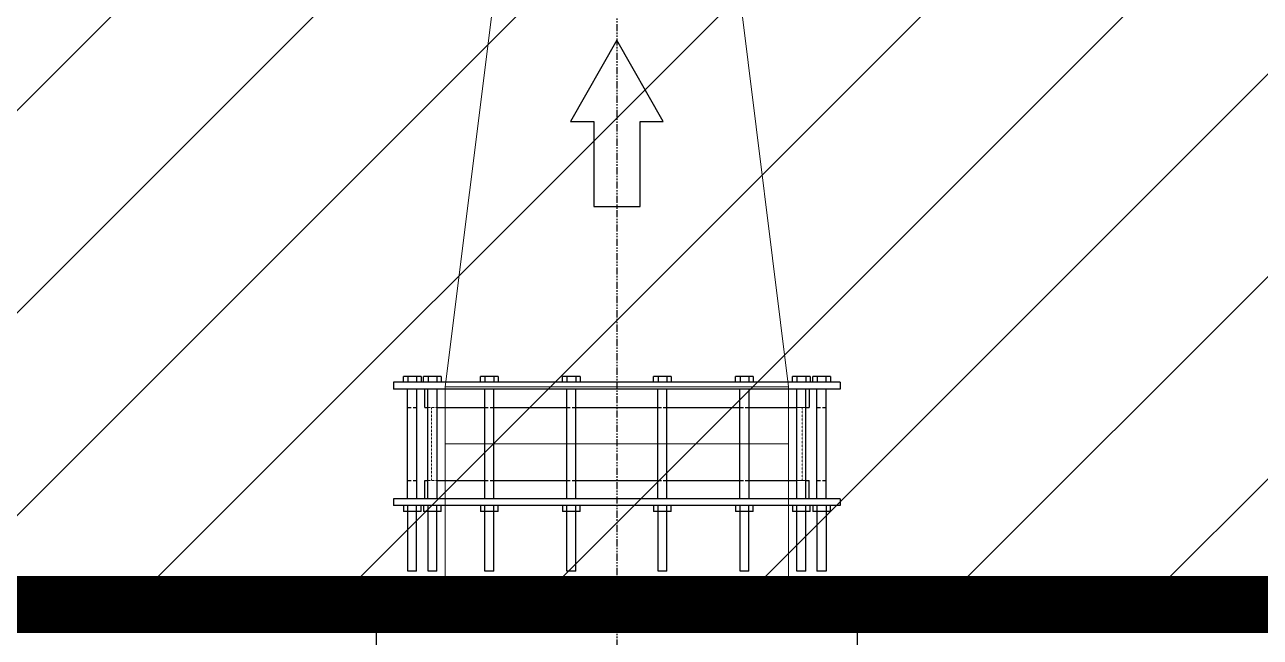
# Model space of a CAD drawing. Header units: inches. Extents: x 0 to 235202, y 0 to 184293.
# Drawn here: x 177803 to 179961, y 127740 to 128810 of the extents above; entities that cross this region are included whole.
import ezdxf
from ezdxf.enums import TextEntityAlignment as Align

# ---------------------------------------------------------------- set-up
doc = ezdxf.new("R2010")
doc.units = ezdxf.units.IN
doc.header["$MEASUREMENT"] = 0
doc.linetypes.add('HIDDEN', pattern=[0.375, 0.25, -0.125])
doc.linetypes.add('PHANTOM2', pattern=[1.25, 0.625, -0.125, 0.125, -0.125, 0.125, -0.125])
for name, color, linetype in [('71-12459_XREF-T-BLK_A1$0$BORDER', 6, 'Continuous'), ('GRID_TXT45', 4, 'Continuous'), ('M-HVAC-EQPM-NEW', 5, 'Continuous'), ('M-X-BKGD', 8, 'Continuous'), ('sleeve type coupling', 1, 'Continuous'), ('WINDOW ELEV', 3, 'Continuous')]:
    doc.layers.add(name, color=color, linetype=linetype)
doc.layers.add('DIM', color=251, linetype='Continuous', lineweight=0)
doc.layers.add('hid', color=8, linetype='HIDDEN', lineweight=0)
doc.styles.add('SIMPLEX', font='simplex.shx')

# ---------------------------------------------------------------- blocks, each defined once
blk = doc.blocks.new('FLOOR PLAN REV 2')
at = {"color": 8, "linetype": 'PHANTOM2', "ltscale": 20}
blk.add_line((104363.1, 246037.7), (104363.1, 222993.1), dxfattribs=at)
at = {"color": 8}
for p, q in [((104363.1, 228609.5), (104282.1, 228467.3)), ((104444.1, 228467.3), (104363.1, 228609.5)), ((104282.1, 228467.3), (104322.6, 228467.3)), ((104322.6, 228467.3), (104322.6, 228318.8)), ((104403.6, 228467.3), (104444.1, 228467.3)), ((104403.6, 228318.8), (104403.6, 228467.3)), ((104322.6, 228318.8), (104403.6, 228318.8)), ((103955.2, 227628.4), (103979.5, 227628.4)), ((103955.2, 227611.2), (103955.2, 227628.4)), ((103979.5, 227611.2), (103979.5, 227628.4)), ((104024.5, 227628.4), (104048.7, 227628.4)), ((104024.5, 227611.2), (104024.5, 227628.4)), ((104048.7, 227611.2), (104048.7, 227628.4)), ((104114.8, 227628.4), (104139, 227628.4)), ((104114.8, 227611.2), (104114.8, 227628.4)), ((104139, 227611.2), (104139, 227628.4)), ((104219.9, 227628.4), (104244.1, 227628.4)), ((104219.9, 227611.2), (104219.9, 227628.4)), ((104244.1, 227611.2), (104244.1, 227628.4)), ((104332.7, 227611.2), (104332.7, 227628.4)), ((104357, 227628.4), (104332.7, 227628.4)), ((104357, 227611.2), (104357, 227628.4)), ((104445.5, 227611.2), (104445.5, 227628.4)), ((104469.8, 227628.4), (104445.5, 227628.4)), ((104469.8, 227611.2), (104469.8, 227628.4)), ((104550.7, 227611.2), (104550.7, 227628.4)), ((104574.9, 227628.4), (104550.7, 227628.4)), ((104574.9, 227611.2), (104574.9, 227628.4)), ((104641, 227611.2), (104641, 227628.4)), ((104665.2, 227628.4), (104641, 227628.4)), ((104665.2, 227611.2), (104665.2, 227628.4)), ((104710.2, 227611.2), (104710.2, 227628.4)), ((104734.5, 227628.4), (104710.2, 227628.4)), ((104734.5, 227611.2), (104734.5, 227628.4)), ((104748.5, 227611.2), (104748.5, 227628.4)), ((104748.5, 227628.4), (104772.7, 227628.4)), ((104772.7, 227628.4), (104772.7, 227611.2)), ((104783.1, 227611.2), (103943.1, 227611.2)), ((103943.1, 227522.5), (103943.1, 227611.2)), ((104783.1, 227522.5), (104783.1, 227611.2))]:
    blk.add_line(p, q, dxfattribs=at)
at = {"layer": 'DIM', "color": 8, "linetype": 'Continuous', "ltscale": 10}
for p, q in [((104063.1, 228004.2), (104163.1, 228804.2)), ((104663.1, 228004.2), (104563.1, 228804.2)), ((104063.1, 227904.2), (104063.1, 228004.2)), ((104663.1, 228004.2), (104063.1, 228004.2)), ((104663.1, 227904.2), (104663.1, 228004.2)), ((104663.1, 227904.2), (104063.1, 227904.2))]:
    blk.add_line(p, q, dxfattribs=at)
at = {"layer": 'DIM', "color": 8}
for p, q in [((104063.1, 227904.2), (104063.1, 227611.2)), ((104663.1, 227611.2), (104663.1, 227904.2))]:
    blk.add_line(p, q, dxfattribs=at)
at = {"layer": 'hid', "color": 8, "ltscale": 0.1}
for p, q in [((104033, 227967.9), (104049, 227967.9)), ((104033, 227967.9), (104049, 227967.9)), ((104039.3, 227967.9), (104039.3, 227840.5)), ((104677.2, 227967.9), (104693.2, 227967.9)), ((104693.2, 227967.9), (104677.2, 227967.9)), ((104686.8, 227967.9), (104686.8, 227840.5)), ((104033, 227840.5), (104049, 227840.5)), ((104033, 227840.5), (104049, 227840.5)), ((104677.2, 227840.5), (104693.2, 227840.5)), ((104693.2, 227840.5), (104677.2, 227840.5))]:
    blk.add_line(p, q, dxfattribs=at)
at = {"layer": 'sleeve type coupling', "color": 8}
for p, q in [((103973.1, 228011.9), (103973.1, 227999.9)), ((104753.1, 228011.9), (103973.1, 228011.9)), ((103990.1, 228011.9), (103990.1, 228022.2)), ((104021, 228022.2), (103990.1, 228022.2)), ((103997.9, 228022.2), (103997.9, 228011.9)), ((104013.3, 228022.2), (104013.3, 228011.9)), ((104021, 228022.2), (104021, 228011.9)), ((104025.5, 228011.9), (104025.5, 228022.2)), ((104056.4, 228022.2), (104025.5, 228022.2)), ((104033.3, 228022.2), (104033.3, 228011.9)), ((104048.7, 228022.2), (104048.7, 228011.9)), ((104056.4, 228022.2), (104056.4, 228011.9)), ((104124.7, 228011.9), (104124.7, 228022.2)), ((104155.6, 228022.2), (104124.7, 228022.2)), ((104132.5, 228022.2), (104132.5, 228011.9)), ((104147.9, 228022.2), (104147.9, 228011.9)), ((104155.6, 228022.2), (104155.6, 228011.9)), ((104268.1, 228011.9), (104268.1, 228022.2)), ((104298.9, 228022.2), (104268.1, 228022.2)), ((104275.8, 228022.2), (104275.8, 228011.9)), ((104291.2, 228022.2), (104291.2, 228011.9)), ((104298.9, 228022.2), (104298.9, 228011.9)), ((104427.2, 228011.9), (104427.2, 228022.2)), ((104458.1, 228022.2), (104427.2, 228022.2)), ((104434.9, 228022.2), (104434.9, 228011.9)), ((104450.3, 228022.2), (104450.3, 228011.9)), ((104458.1, 228022.2), (104458.1, 228011.9)), ((104601.4, 228022.2), (104570.5, 228022.2)), ((104570.5, 228011.9), (104570.5, 228022.2)), ((104578.3, 228022.2), (104578.3, 228011.9)), ((104593.7, 228022.2), (104593.7, 228011.9)), ((104601.4, 228022.2), (104601.4, 228011.9)), ((104669.7, 228011.9), (104669.7, 228022.2)), ((104700.6, 228022.2), (104669.7, 228022.2)), ((104677.5, 228022.2), (104677.5, 228011.9)), ((104692.9, 228022.2), (104692.9, 228011.9)), ((104700.6, 228022.2), (104700.6, 228011.9)), ((104705.1, 228011.9), (104705.1, 228022.2)), ((104736, 228022.2), (104705.1, 228022.2)), ((104712.9, 228022.2), (104712.9, 228011.9)), ((104728.3, 228022.2), (104728.3, 228011.9)), ((104736, 228022.2), (104736, 228011.9)), ((104753.1, 228011.9), (104753.1, 227999.9)), ((104753.1, 227999.9), (103973.1, 227999.9)), ((103997.6, 227808.5), (103997.6, 227999.9)), ((104013.6, 227808.5), (104013.6, 227999.9)), ((104027.3, 227967.9), (104027.3, 227999.9)), ((104033, 227808.5), (104033, 227999.9)), ((104049, 227808.5), (104049, 227999.9)), ((104132.2, 227808.5), (104132.2, 227999.9)), ((104148.2, 227808.5), (104148.2, 227999.9)), ((104275.5, 227808.5), (104275.5, 227999.9)), ((104291.5, 227808.5), (104291.5, 227999.9)), ((104434.6, 227808.5), (104434.6, 227999.9)), ((104450.6, 227808.5), (104450.6, 227999.9)), ((104578, 227808.5), (104578, 227999.9)), ((104594, 227808.5), (104594, 227999.9)), ((104677.2, 227808.5), (104677.2, 227999.9)), ((104693.2, 227808.5), (104693.2, 227999.9)), ((104698.8, 227999.9), (104698.8, 227967.9)), ((104712.6, 227808.5), (104712.6, 227999.9)), ((104728.6, 227808.5), (104728.6, 227999.9)), ((104027.3, 227967.9), (104033, 227967.9)), ((104049, 227967.9), (104132.2, 227967.9)), ((104148.2, 227967.9), (104275.5, 227967.9)), ((104291.5, 227967.9), (104434.6, 227967.9)), ((104450.6, 227967.9), (104578, 227967.9)), ((104594, 227967.9), (104677.2, 227967.9)), ((104693.2, 227967.9), (104698.8, 227967.9)), ((104027.3, 227840.5), (104033, 227840.5)), ((104027.3, 227808.5), (104027.3, 227840.5)), ((104049, 227840.5), (104132.2, 227840.5)), ((104148.2, 227840.5), (104275.5, 227840.5)), ((104291.5, 227840.5), (104434.6, 227840.5)), ((104450.6, 227840.5), (104578, 227840.5)), ((104594, 227840.5), (104677.2, 227840.5)), ((104693.2, 227840.5), (104698.8, 227840.5)), ((104698.8, 227808.5), (104698.8, 227840.5)), ((103973.1, 227808.5), (103973.1, 227796.5)), ((104753.1, 227808.5), (103973.1, 227808.5)), ((104753.1, 227796.5), (103973.1, 227796.5)), ((103990.1, 227796.5), (103990.1, 227786.2)), ((103997.8, 227681.9), (103997.9, 227796.5)), ((104013.3, 227681.9), (104013.3, 227796.5)), ((104021, 227786.2), (104021, 227796.5)), ((104025.5, 227796.5), (104025.5, 227786.2)), ((104033.3, 227808.5), (104027.3, 227808.5)), ((104033.3, 227681.9), (104033.3, 227796.5)), ((104048.7, 227681.9), (104048.7, 227796.5)), ((104056.4, 227786.2), (104056.4, 227796.5)), ((104124.7, 227796.5), (104124.7, 227786.2)), ((104132.4, 227681.9), (104132.5, 227796.5)), ((104147.9, 227681.9), (104147.9, 227796.5)), ((104155.6, 227786.2), (104155.6, 227796.5)), ((104268.1, 227796.5), (104268.1, 227786.2)), ((104275.8, 227681.9), (104275.8, 227796.5)), ((104291.2, 227681.9), (104291.2, 227796.5)), ((104298.9, 227786.2), (104298.9, 227796.5)), ((104427.2, 227796.5), (104427.2, 227786.2)), ((104434.9, 227681.9), (104434.9, 227796.5)), ((104450.3, 227681.9), (104450.3, 227796.5)), ((104458.1, 227786.2), (104458.1, 227796.5)), ((104570.5, 227796.5), (104570.5, 227786.2)), ((104578.2, 227681.9), (104578.3, 227796.5)), ((104593.7, 227681.9), (104593.7, 227796.5)), ((104601.4, 227786.2), (104601.4, 227796.5)), ((104669.7, 227796.5), (104669.7, 227786.2)), ((104677.4, 227681.9), (104677.5, 227796.5)), ((104692.9, 227681.9), (104692.9, 227796.5)), ((104700.6, 227786.2), (104700.6, 227796.5)), ((104705.1, 227796.5), (104705.1, 227786.2)), ((104712.6, 227796.5), (104712.6, 227681.9)), ((104728.6, 227796.5), (104728.6, 227681.9)), ((104736, 227786.2), (104736, 227796.5)), ((104753.1, 227808.5), (104753.1, 227796.5)), ((104021, 227786.2), (103990.1, 227786.2)), ((104056.4, 227786.2), (104025.5, 227786.2)), ((104155.6, 227786.2), (104124.7, 227786.2)), ((104298.9, 227786.2), (104268.1, 227786.2)), ((104458.1, 227786.2), (104427.2, 227786.2)), ((104601.4, 227786.2), (104570.5, 227786.2)), ((104700.6, 227786.2), (104669.7, 227786.2)), ((104736, 227786.2), (104705.1, 227786.2)), ((104013.3, 227681.9), (103997.8, 227681.9)), ((104048.7, 227681.9), (104033.3, 227681.9)), ((104147.9, 227681.9), (104132.4, 227681.9)), ((104291.2, 227681.9), (104275.8, 227681.9)), ((104450.3, 227681.9), (104434.9, 227681.9)), ((104593.7, 227681.9), (104578.2, 227681.9)), ((104692.9, 227681.9), (104677.4, 227681.9)), ((104728.6, 227681.9), (104712.6, 227681.9))]:
    blk.add_line(p, q, dxfattribs=at)
at = {"layer": 'sleeve type coupling', "color": 8, "linetype": 'HIDDEN', "ltscale": 25}
for p, q in [((103997.6, 227967.9), (104013.6, 227967.9)), ((104132.2, 227967.9), (104148.2, 227967.9)), ((104275.5, 227967.9), (104291.5, 227967.9)), ((104434.6, 227967.9), (104450.6, 227967.9)), ((104578, 227967.9), (104594, 227967.9)), ((104712.6, 227967.9), (104728.6, 227967.9)), ((103997.6, 227840.5), (104013.6, 227840.5)), ((104132.2, 227840.5), (104148.2, 227840.5)), ((104275.5, 227840.5), (104291.5, 227840.5)), ((104434.6, 227840.5), (104450.6, 227840.5)), ((104578, 227840.5), (104594, 227840.5)), ((104712.6, 227840.5), (104728.6, 227840.5))]:
    blk.add_line(p, q, dxfattribs=at)
at = {"layer": 'GRID_TXT45', "color": 8, "style": 'SIMPLEX'}
for p in [(53803.1, 233267.6), (53803.1, 227018.5), (53803.1, 220768)]:
    blk.add_attdef('GRD_TXT', text='', height=450, rotation=180, dxfattribs=at).set_placement(p, align=Align.MIDDLE_CENTER)
blk = doc.blocks.new('PLAN REV 1')
at = {"layer": 'WINDOW ELEV', "color": 1}
blk.add_blockref('FLOOR PLAN REV 2', (115854.5, -22751.9), dxfattribs=at)

msp = doc.modelspace()

# ---------------------------------------------------------------- hatches: boundary and pattern name
at = {"layer": 'M-HVAC-EQPM-NEW'}
h = msp.add_hatch(dxfattribs=at)
h.set_pattern_fill('ANSI31', color=8, scale=2000)
h.set_pattern_definition([(45, (-41380.03, -77074.9), (-176.7767, 176.7767), [])])
h.paths.add_polyline_path([(148917.3, 132888.6), (189081.7, 132888.6), (189081.7, 127797), (176827.3, 127797), (176827.3, 129426.6), (148917.3, 129426.6)])

# ---------------------------------------------------------------- linework, layer by layer
at = {"layer": '71-12459_XREF-T-BLK_A1$0$BORDER', "color": 1, "linetype": 'HIDDEN', "ltscale": 30, "const_width": 100, "flags": 128}
msp.add_lwpolyline([(148917.3, 132888.6), (189081.7, 132888.6), (189081.7, 127797), (176827.3, 127797), (176827.3, 129426.6), (148917.3, 129426.6)], close=True, dxfattribs=at)

# ---------------------------------------------------------------- block references
at = {"layer": 'M-X-BKGD', "color": 8}
msp.add_blockref('PLAN REV 1', (-41380, -77074.9), dxfattribs=at)

doc.saveas('drawing.dxf')
